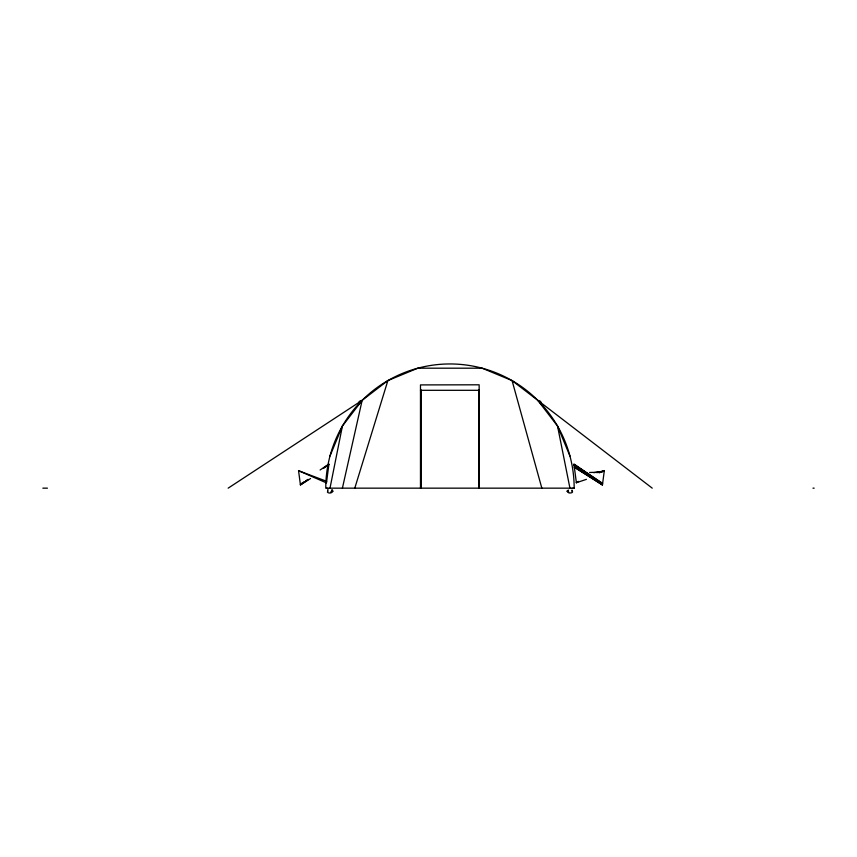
<?xml version="1.0" encoding="UTF-8"?>
<svg xmlns="http://www.w3.org/2000/svg" width="857" height="857" viewBox="0 0 857 857"><rect width="100%" height="100%" fill="white"/><g stroke="black" fill="none" stroke-linecap="round" stroke-linejoin="round"><path stroke-width="1.29" d="M567.688 490.804L568.116 491.672M329.999 488.158L342.404 426.058L362.147 400.337L387.867 380.594L417.82 368.189L482.116 368.189L512.068 380.594L652.241 488.158M342.404 488.158L362.147 400.337L228.155 488.158M354.787 488.158L387.867 380.594M329.999 456.01L342.404 426.058M572.23 491.136L571.983 490.161M327.91 489.293L327.803 491.275M327.706 491.136C325.671 493.557 333.78 493.761 331.38 491.265M568.555 491.265C566.059 494.039 575.036 493.204 571.898 490.975M323.4 468.308L328.884 464.473L323.378 468.136M326.667 481.313L298.557 470.707L300.432 484.923L308.059 479.716M320.122 469.99L328.949 463.991L326.463 482.887L298.557 470.707M305.831 480.809L308.006 479.363M300.432 484.923L310.545 478.549M576.343 482.405L578.775 481.388M599.45 472.743L604.314 470.707L602.439 484.923L574.351 467.204L602.439 484.923L574.136 465.565L602.503 484.441L573.986 464.473L602.621 483.498L573.922 463.991L576.407 482.887M599.429 472.55L604.314 470.707L596.515 472.593M576.386 482.727L586.413 479.352M568.405 490.043L566.798 491.286L568.684 492.218M330.973 491.972L332.162 491.382L332.002 489.647M597.768 472.646L604.249 471.189L593.762 472.678M571.769 488.469L573.504 488.244M331.252 492.218L333.137 491.286L332.088 490.204M589.605 472.464L600.168 472.218M420.476 390.31L479.149 390.31M42.85 488.158L47.446 488.158M812.982 488.158L814.15 488.158M326.431 488.244L327.781 488.426M537.789 400.337L557.532 426.058L569.937 456.01M512.068 380.594L541.838 488.158M557.532 426.058L569.937 488.158M479.149 488.158L479.149 384.804L420.476 384.911L420.476 488.158M478.892 390.021L478.892 488.158M421.226 390.021L421.226 488.158M538.517 401.29A1.51 1.51 0 0 1 540.638 401.569A1.51 1.51 0 0 1 540.36 403.69M359.576 403.69A1.51 1.51 0 0 1 359.287 401.569A1.51 1.51 0 0 1 361.418 401.29M303.667 482.137L300.368 484.441L303.646 482.266M574.169 488.158L325.767 488.158A124.201 124.201 0 0 1 449.968 363.957A124.201 124.201 0 0 1 574.169 488.158"/></g></svg>
